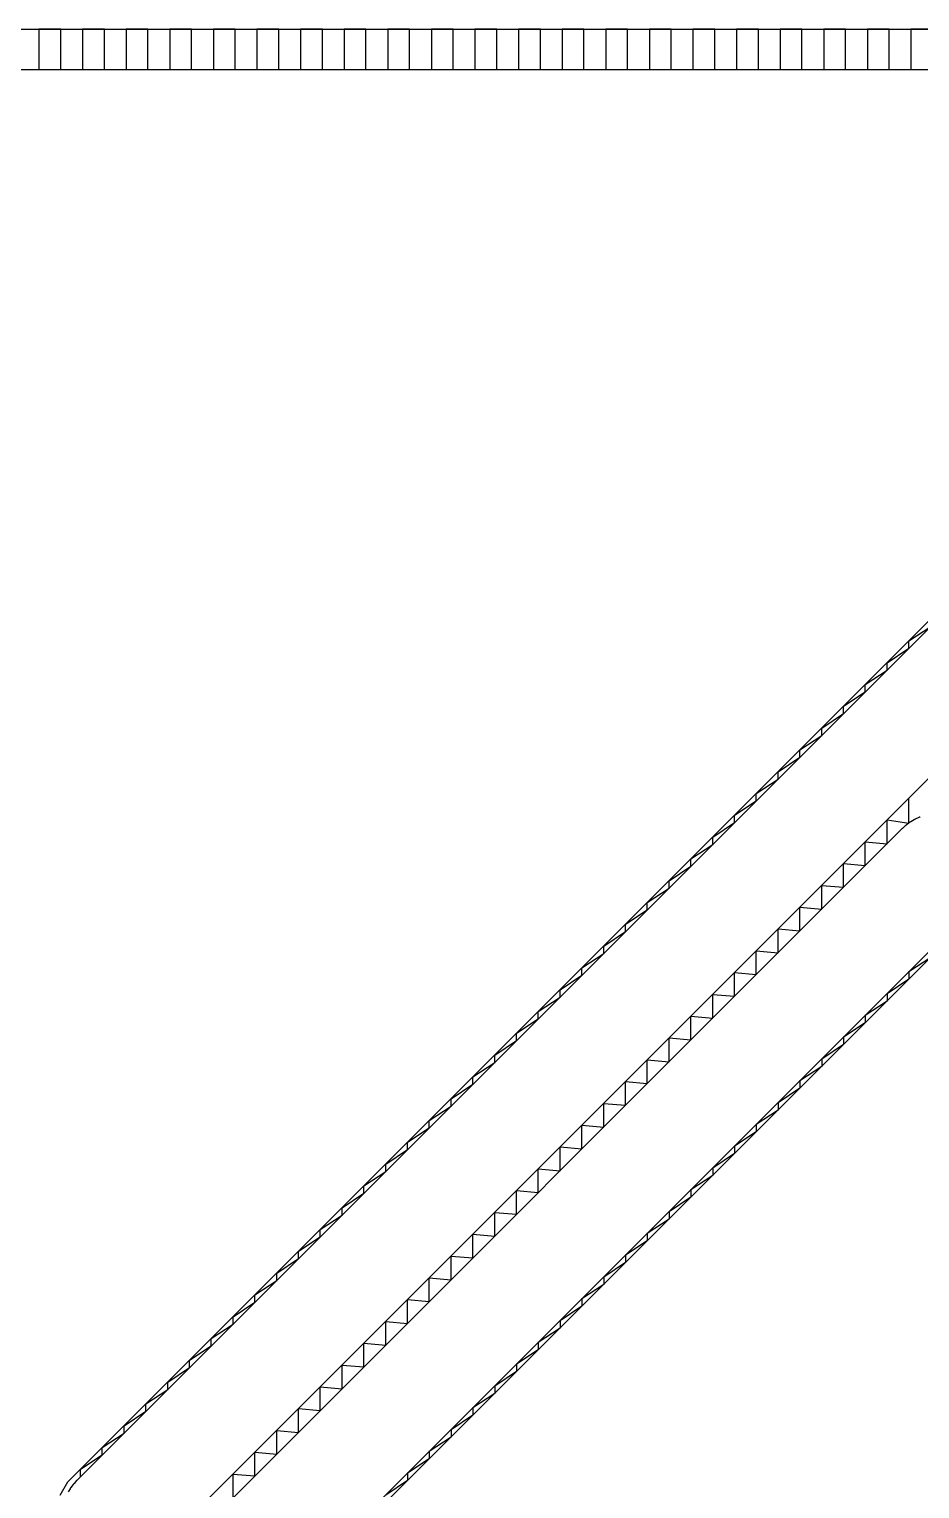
# Model space of a CAD drawing. Header units: metres. Extents: x 141.4 to 191.3, y -114.8 to -61.9.
# Drawn here: x 180.09 to 185.3, y -70.44 to -61.91 of the extents above; entities that cross this region are included whole.
import ezdxf

# ---------------------------------------------------------------- set-up
doc = ezdxf.new("R2010")
doc.units = ezdxf.units.M

msp = doc.modelspace()

# ---------------------------------------------------------------- linework, layer by layer
for points in [[(171.3116, -61.9071), (191.3479, -61.9071), (191.3479, -114.8098)], [(185.3795, -61.9071), (185.252, -61.9071), (185.252, -62.145), (185.1245, -62.145), (185.1245, -61.9071), (184.997, -61.9071), (184.997, -62.145), (184.8695, -62.145), (184.8695, -61.9071), (184.742, -61.9071), (184.742, -62.145), (184.6145, -62.145), (184.6145, -61.9071), (184.487, -61.9071), (184.487, -62.145), (184.3595, -62.145), (184.3595, -61.9071), (184.232, -61.9071), (184.232, -62.145), (184.1045, -62.145), (184.1045, -61.9071), (183.977, -61.9071), (183.977, -62.145), (183.8495, -62.145), (183.8495, -61.9071), (183.722, -61.9071), (183.722, -62.145), (183.5945, -62.145), (183.5945, -61.9071), (183.467, -61.9071), (183.467, -62.145), (183.3395, -62.145), (183.3395, -61.9071), (183.212, -61.9071), (183.212, -62.145), (183.0845, -62.145), (183.0845, -61.9071), (182.957, -61.9071), (182.957, -62.145), (182.8295, -62.145), (182.8295, -61.9071), (182.702, -61.9071), (182.702, -62.145), (182.5745, -62.145), (182.5745, -61.9071), (182.447, -61.9071), (182.447, -62.145), (182.3195, -62.145), (182.3195, -61.9071), (182.192, -61.9071), (182.192, -62.145), (182.0645, -62.145), (182.0645, -61.9071), (181.937, -61.9071), (181.937, -62.145), (181.8095, -62.145), (181.8095, -61.9071), (181.682, -61.9071), (181.682, -62.145), (181.5545, -62.145), (181.5545, -61.9071), (181.427, -61.9071), (181.427, -62.145), (181.2995, -62.145), (181.2995, -61.9071), (181.172, -61.9071), (181.172, -62.145), (181.0445, -62.145), (181.0445, -61.9071), (180.917, -61.9071), (180.917, -62.145), (180.7895, -62.145), (180.7895, -61.9071), (180.662, -61.9071), (180.662, -62.145), (180.5345, -62.145), (180.5345, -61.9071), (180.407, -61.9071), (180.407, -62.145), (180.2795, -62.145), (180.2795, -61.9071), (180.152, -61.9071), (180.152, -62.145), (180.0245, -62.145)], [(191.0305, -62.145), (176.2515, -62.145)], [(180.2767, -70.4806), (180.3215, -70.4029), (186.6982, -64.0262)], [(186.7247, -64.0427), (180.3747, -70.3927), (180.3733, -70.3942), (180.3718, -70.3957), (180.357, -70.4121), (180.3556, -70.4137), (180.3543, -70.4153), (180.353, -70.4169), (180.3517, -70.4186), (180.3386, -70.4363), (180.3373, -70.438), (180.3362, -70.4397), (180.335, -70.4415), (180.3339, -70.4432), (180.3226, -70.4622)], [(180.9041, -70.7405), (186.757, -64.8876)], [(180.395, -70.3724), (180.395, -70.3295), (180.5225, -70.2449), (180.5225, -70.202), (180.65, -70.1174), (180.65, -70.0745), (180.7775, -69.9899), (180.7775, -69.947), (180.905, -69.8624), (180.905, -69.8195), (181.0325, -69.7349), (181.0325, -69.692), (181.16, -69.6074), (181.16, -69.5645), (181.2875, -69.4799), (181.2875, -69.437), (181.415, -69.3524), (181.415, -69.3095), (181.5425, -69.2249), (181.5425, -69.182), (181.67, -69.0974), (181.67, -69.0545), (181.7975, -68.9699), (181.7975, -68.927), (181.925, -68.8424), (181.925, -68.7995), (182.0525, -68.7149), (182.0525, -68.672), (182.18, -68.5874), (182.18, -68.5445), (182.3075, -68.4599), (182.3075, -68.417), (182.435, -68.3324), (182.435, -68.2895), (182.5625, -68.2049), (182.5625, -68.162), (182.69, -68.0774), (182.69, -68.0345), (182.8175, -67.9499), (182.8175, -67.907), (182.945, -67.8224), (182.945, -67.7795), (183.0725, -67.6949), (183.0725, -67.652), (183.2, -67.5674), (183.2, -67.5245), (183.3275, -67.4399), (183.3275, -67.397), (183.455, -67.3124), (183.455, -67.2695), (183.5825, -67.1849), (183.5825, -67.142), (183.71, -67.0574), (183.71, -67.0145), (183.8375, -66.9299), (183.8375, -66.887), (183.965, -66.8024), (183.965, -66.7595), (184.0925, -66.6749), (184.0925, -66.632), (184.22, -66.5474), (184.22, -66.5045), (184.3475, -66.4199), (184.3475, -66.377), (184.475, -66.2924), (184.475, -66.2495), (184.6025, -66.1649), (184.6025, -66.122), (184.73, -66.0374), (184.73, -65.9945), (184.8575, -65.9099), (184.8575, -65.867), (184.985, -65.7824), (184.985, -65.7395), (185.1125, -65.6549), (185.1125, -65.612), (185.24, -65.5274), (185.24, -65.4845), (185.3675, -65.3999)], [(181.2875, -70.4959), (181.2875, -70.3571), (181.415, -70.3684), (181.415, -70.2296), (181.5425, -70.2409), (181.5425, -70.1021), (181.67, -70.1134), (181.67, -69.9746), (181.7975, -69.9859), (181.7975, -69.8471), (181.925, -69.8584), (181.925, -69.7196), (182.0525, -69.7309), (182.0525, -69.5921), (182.18, -69.6034), (182.18, -69.4646), (182.3075, -69.4759), (182.3075, -69.3371), (182.435, -69.3484), (182.435, -69.2096), (182.5625, -69.2209), (182.5625, -69.0821), (182.69, -69.0934), (182.69, -68.9546), (182.8175, -68.9659), (182.8175, -68.8271), (182.945, -68.8384), (182.945, -68.6996), (183.0725, -68.7109), (183.0725, -68.5721), (183.2, -68.5834), (183.2, -68.4446), (183.3275, -68.4559), (183.3275, -68.3171), (183.455, -68.3284), (183.455, -68.1896), (183.5825, -68.2009), (183.5825, -68.0621), (183.71, -68.0734), (183.71, -67.9346), (183.8375, -67.9459), (183.8375, -67.8071), (183.965, -67.8184), (183.965, -67.6796), (184.0925, -67.6909), (184.0925, -67.5521), (184.22, -67.5634), (184.22, -67.4246), (184.3475, -67.4359), (184.3475, -67.2971), (184.475, -67.3084), (184.475, -67.1696), (184.6025, -67.1809), (184.6025, -67.0421), (184.73, -67.0534), (184.73, -66.9146), (184.8575, -66.9259), (184.8575, -66.7871), (184.985, -66.7984), (184.985, -66.6596), (185.1125, -66.6709), (185.1125, -66.5321), (185.24, -66.5497), (185.24, -66.4046)], [(185.3052, -66.514), (185.3033, -66.5147), (185.3013, -66.5155), (185.2994, -66.5163), (185.2975, -66.5172), (185.2775, -66.5266), (185.2757, -66.5275), (185.2738, -66.5285), (185.272, -66.5295), (185.2702, -66.5306), (185.2512, -66.5419), (185.2495, -66.543), (185.2477, -66.5442), (185.246, -66.5453), (185.2443, -66.5466), (185.2266, -66.5597), (185.2249, -66.561), (185.2233, -66.5623), (185.2217, -66.5636), (185.2201, -66.565), (185.2037, -66.5798), (185.2022, -66.5813), (185.2007, -66.5827), (181.0257, -70.7577)], [(181.5551, -71.1055), (185.5485, -67.1121)], [(185.5328, -67.1708), (181.6138, -71.0898)], [(185.3675, -67.336), (185.24, -67.4206), (185.24, -67.4635), (185.1125, -67.5481), (185.1125, -67.591), (184.985, -67.6756), (184.985, -67.7185), (184.8575, -67.8031), (184.8575, -67.846), (184.73, -67.9306), (184.73, -67.9735), (184.6025, -68.0581), (184.6025, -68.101), (184.475, -68.1856), (184.475, -68.2285), (184.3475, -68.3131), (184.3475, -68.356), (184.22, -68.4406), (184.22, -68.4835), (184.0925, -68.5681), (184.0925, -68.611), (183.965, -68.6956), (183.965, -68.7385), (183.8375, -68.8231), (183.8375, -68.866), (183.71, -68.9506), (183.71, -68.9935), (183.5825, -69.0781), (183.5825, -69.121), (183.455, -69.2056), (183.455, -69.2485), (183.3275, -69.3331), (183.3275, -69.376), (183.2, -69.4606), (183.2, -69.5035), (183.0725, -69.5881), (183.0725, -69.631), (182.945, -69.7156), (182.945, -69.7585), (182.8175, -69.8431), (182.8175, -69.886), (182.69, -69.9706), (182.69, -70.0135), (182.5625, -70.0981), (182.5625, -70.141), (182.435, -70.2256), (182.435, -70.2685), (182.3075, -70.3531), (182.3075, -70.396), (182.18, -70.4806)]]:
    msp.add_lwpolyline(points)

doc.saveas('drawing.dxf')
